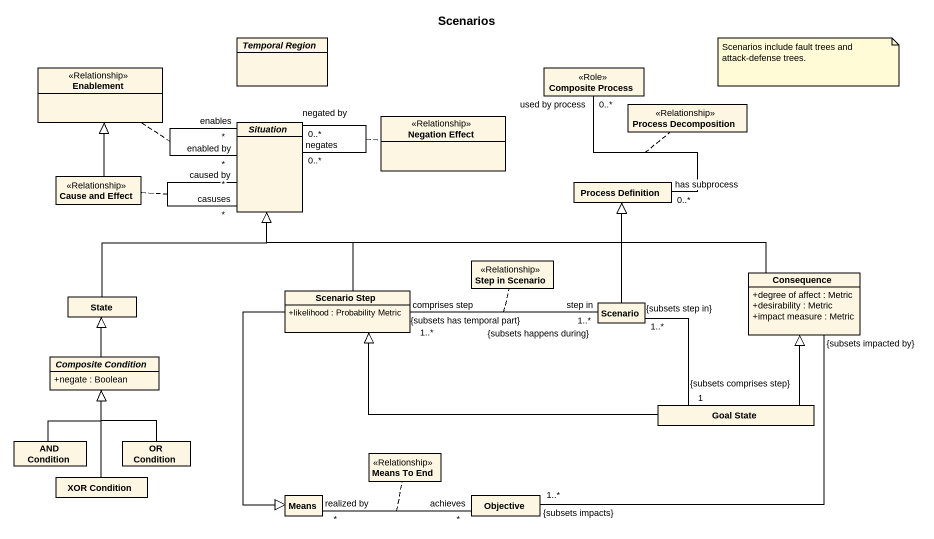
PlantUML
@startuml
title Scenarios
hide circle
hide empty members
skinparam classAttributeIconSize 0
abstract class "Temporal Region" as Temporal_Region
class Enablement <<Relationship>>
class "Composite Process" as Composite_Process <<Role>>
class "Negation Effect" as Negation_Effect <<Relationship>>
class "Process Decomposition" as Process_Decomposition <<Relationship>>
abstract class Situation
class "Cause and Effect" as Cause_and_Effect <<Relationship>>
class "Process Definition" as Process_Definition
class "Step in Scenario" as Step_in_Scenario <<Relationship>>
class "State" as State_
class "Scenario Step" as Scenario_Step {
  +likelihood : Probability Metric
}
class Scenario
class Consequence {
  +degree of affect : Metric
  +desirability : Metric
  +impact measure : Metric
}
abstract class "Composite Condition" as Composite_Condition {
  +negate : Boolean
}
class "Goal State" as Goal_State
class "AND Condition" as AND_Condition
class "OR Condition" as OR_Condition
class "Means To End" as Means_To_End <<Relationship>>
class "XOR Condition" as XOR_Condition
class Means
class Objective
Composite_Process "0..*\nused by process" -- "has subprocess\n0..*" Process_Definition
(Composite_Process, Process_Definition) .. Process_Decomposition
Situation "*\nenabled by" -- "*\nenables" Situation
(Situation, Situation) .. Enablement
Situation "*\ncasuses" -- "*\ncaused by" Situation
(Situation, Situation) .. Cause_and_Effect
Situation "negates\n0..*" -- "negated by\n0..*" Situation
(Situation, Situation) .. Negation_Effect
Cause_and_Effect -up-|> Enablement
State_ -up-|> Situation
Scenario_Step -up-|> Situation
Scenario_Step --|> Means
Scenario -up-|> Process_Definition
Scenario "step in\n1..*\n{subsets happens during}" -left- "comprises step\n1..*\n{subsets has temporal part}" Scenario_Step
(Scenario, Scenario_Step) .. Step_in_Scenario
Scenario "1..*\n{subsets step in}" -- "1\n{subsets comprises step}" Goal_State
Consequence -left-|> Situation
Consequence "{subsets impacted by}" -- "1..*\n{subsets impacts}" Objective
Composite_Condition -up-|> State_
Goal_State -left-|> Scenario_Step
Goal_State -up-|> Consequence
AND_Condition -up-|> Composite_Condition
OR_Condition -up-|> Composite_Condition
XOR_Condition -up-|> Composite_Condition
Means "realized by\n*" -right- "achieves\n*" Objective
(Means, Objective) .. Means_To_End
note as N1
  Scenarios include fault trees and attack-defense trees.
end note
@enduml
